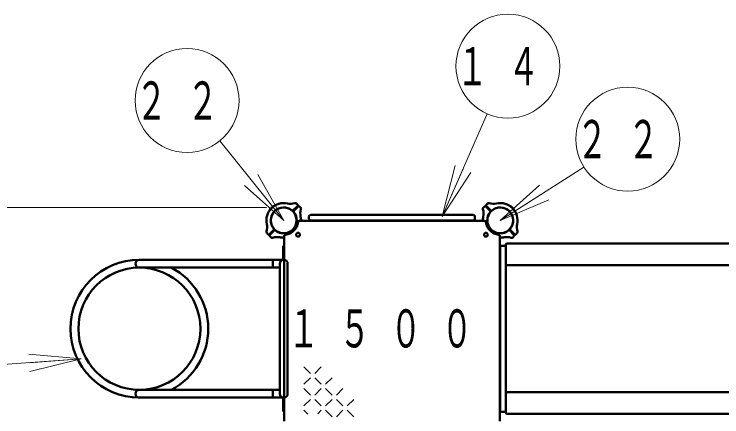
# Model space of a CAD drawing. Units: millimetres on the paper, scale 1:60. Extents: x -385 to 0, y -594 to 267.
# Drawn here: x -283.42 to -242.56, y 178.38 to 201.62 of the extents above; entities that cross this region are included whole.
import ezdxf

# ---------------------------------------------------------------- set-up
doc = ezdxf.new("R2010")
doc.units = ezdxf.units.MM
doc.layers.add('LY_3', color=140, linetype='Continuous', lineweight=50)
doc.styles.add('ＭＳ ゴシック', font='')
doc.styles.get('ＭＳ ゴシック').set_extended_font_data('MS Gothic')

msp = doc.modelspace()

# ---------------------------------------------------------------- linework, layer by layer
at = {"layer": 'LY_3', "color": 7, "lineweight": 13}
for p, q in [((-258.702, 189.942), (-256.113, 195.867)), ((-267.856, 189.717), (-271.554, 194.299)), ((-258.702, 189.942), (-257.959, 192.891)), ((-258.702, 189.942), (-257.501, 192.691)), ((-257.043, 192.49), (-258.702, 189.942)), ((-255.356, 189.717), (-250.523, 192.795)), ((-269.351, 192.366), (-267.856, 189.717)), ((-267.856, 189.717), (-270.13, 191.738)), ((-267.856, 189.717), (-269.74, 192.052)), ((-255.356, 189.717), (-253.094, 191.75)), ((-255.356, 189.717), (-252.826, 191.328)), ((-252.557, 190.907), (-255.356, 189.717)), ((-268.856, 190.46), (-352.273, 190.46)), ((-268.856, 190.46), (-352.273, 190.46)), ((-282.582, 182.005), (-279.553, 181.725)), ((-279.553, 181.725), (-286.466, 181.22)), ((-279.553, 181.725), (-282.545, 181.506)), ((-279.553, 181.725), (-282.509, 181.008)), ((-266.313, 180.885), (-266.688, 181.26)), ((-265.688, 181.26), (-266.063, 180.885)), ((-266.313, 180.635), (-266.688, 180.26)), ((-265.688, 180.26), (-266.063, 180.635)), ((-265.063, 180.635), (-265.438, 180.26)), ((-266.313, 179.635), (-266.688, 180.01)), ((-265.688, 180.01), (-266.063, 179.635)), ((-265.063, 179.635), (-265.438, 180.01)), ((-264.438, 180.01), (-264.813, 179.635)), ((-266.313, 179.385), (-266.688, 179.01)), ((-265.688, 179.01), (-266.063, 179.385)), ((-265.063, 179.385), (-265.438, 179.01)), ((-264.438, 179.01), (-264.813, 179.385)), ((-263.813, 179.385), (-264.188, 179.01)), ((-266.465, 178.538), (-266.688, 178.76)), ((-265.688, 178.76), (-265.887, 178.561)), ((-265.063, 178.385), (-265.438, 178.76)), ((-264.438, 178.76), (-264.813, 178.385)), ((-263.813, 178.385), (-264.188, 178.76))]:
    msp.add_line(p, q, dxfattribs=at)
at = {"layer": 'LY_3'}
for p, q in [((-268.436, 190.532), (-268.438, 190.534)), ((-267.322, 190.287), (-267.044, 190.565)), ((-267.286, 190.252), (-267.009, 190.529)), ((-267.045, 190.613), (-267.141, 190.702)), ((-266.961, 190.529), (-266.871, 190.433)), ((-256.252, 190.529), (-256.341, 190.433)), ((-255.926, 190.252), (-256.204, 190.529)), ((-255.891, 190.287), (-256.169, 190.565)), ((-256.168, 190.613), (-256.072, 190.702)), ((-254.777, 190.532), (-254.775, 190.534)), ((-268.671, 190.296), (-268.673, 190.298)), ((-266.315, 190.034), (-256.898, 190.034)), ((-254.541, 190.296), (-254.539, 190.298)), ((-261.606, 189.692), (-266.946, 189.692)), ((-266.398, 189.95), (-266.398, 189.8)), ((-266.315, 189.717), (-256.898, 189.717)), ((-261.606, 189.692), (-256.267, 189.692)), ((-256.815, 189.95), (-256.815, 189.8)), ((-268.752, 188.906), (-268.835, 188.994)), ((-268.426, 189.182), (-268.704, 188.905)), ((-268.391, 189.147), (-268.669, 188.869)), ((-268.668, 188.821), (-268.579, 188.739)), ((-267.831, 183.467), (-267.831, 188.807)), ((-255.381, 183.467), (-255.381, 188.807)), ((-254.822, 189.147), (-254.544, 188.869)), ((-254.786, 189.182), (-254.509, 188.905)), ((-254.545, 188.821), (-254.634, 188.739)), ((-254.461, 188.906), (-254.378, 188.994)), ((-207.04, 188.384), (-254.956, 188.384)), ((-267.883, 188.25), (-267.883, 187.442)), ((-267.883, 188.25), (-267.83, 188.25)), ((-267.83, 188.25), (-267.83, 187.442)), ((-255.356, 188.209), (-255.356, 178.725)), ((-255.09, 188.259), (-255.306, 188.259)), ((-255.04, 178.634), (-255.04, 188.3)), ((-276.19, 187.444), (-267.856, 187.444)), ((-268.49, 187.444), (-268.49, 186.99)), ((-268.083, 187.217), (-268.083, 183.467)), ((-267.63, 187.217), (-267.63, 183.467)), ((-276.19, 186.99), (-268.083, 186.99)), ((-207.04, 187.134), (-254.956, 187.134)), ((-268.083, 179.717), (-268.083, 183.467)), ((-268.083, 181.73), (-268.083, 183.467)), ((-267.831, 183.467), (-267.831, 178.127)), ((-267.63, 179.717), (-267.63, 183.467)), ((-267.63, 181.969), (-267.63, 183.467)), ((-255.381, 183.467), (-255.381, 178.127)), ((-276.19, 179.944), (-268.083, 179.944)), ((-268.49, 179.49), (-268.49, 179.944)), ((-207.04, 179.8), (-254.956, 179.8)), ((-276.19, 179.49), (-267.856, 179.49)), ((-267.883, 178.684), (-267.883, 179.492)), ((-267.83, 178.684), (-267.83, 179.492)), ((-267.883, 178.684), (-267.83, 178.684)), ((-255.09, 178.675), (-255.306, 178.675)), ((-207.04, 178.55), (-254.956, 178.55))]:
    msp.add_line(p, q, dxfattribs=at)
at = {"layer": 'LY_3', "color": 7, "lineweight": 13}
for centre in [(-254.911, 198.616), (-273.438, 196.633), (-247.993, 194.406)]:
    msp.add_circle(centre, 3, dxfattribs=at)
at = {"layer": 'LY_3'}
for centre, radius in [((-267.856, 189.717), 0.743), ((-255.356, 189.717), 0.743), ((-267.031, 188.892), 0.108), ((-256.181, 188.892), 0.108), ((-276.19, 183.467), 3.523)]:
    msp.add_circle(centre, radius, dxfattribs=at)
for centre, radius, start, end in [((-267.856, 189.717), 1, 135, 192.2728), ((-267.856, 189.717), 1.017, 135, 143.6269), ((-267.856, 189.717), 1.017, 126.3731, 135), ((-267.856, 189.717), 1, 77.7272, 135), ((-268.449, 190.522), 0.0167, 45, 126.3731), ((-267.856, 189.717), 0.75, 49.2707, 135), ((-267.467, 191.509), 0.833, 257.7272, 287.5412), ((-267.19, 190.634), 0.0833, 47, 107.5412), ((-267.068, 190.588), 0.0333, 315, 47), ((-266.985, 190.506), 0.0333, 43, 135), ((-266.939, 190.383), 0.0833, 342.4588, 43), ((-256.274, 190.383), 0.0833, 137, 197.5412), ((-256.228, 190.506), 0.0333, 45, 137), ((-256.145, 190.588), 0.0333, 133, 225), ((-256.022, 190.634), 0.0833, 72.4588, 133), ((-255.746, 191.509), 0.833, 252.4588, 282.2728), ((-255.356, 189.717), 0.75, 45, 130.7293), ((-255.356, 189.717), 1, 45, 102.2728), ((-254.763, 190.522), 0.0167, 53.6269, 135), ((-255.356, 189.717), 1.017, 45, 53.6269), ((-255.356, 189.717), 1, 347.7272, 45), ((-255.356, 189.717), 1.017, 36.3731, 45), ((-268.662, 190.31), 0.0167, 143.6269, 225), ((-267.856, 189.717), 0.75, 135, 220.7293), ((-267.345, 190.311), 0.0333, 229.2707, 315), ((-267.856, 189.717), 0.75, 315, 40.7293), ((-267.263, 190.228), 0.0333, 135, 220.7293), ((-266.065, 190.107), 0.833, 162.4588, 192.2728), ((-266.315, 189.95), 0.0833, 90, 180), ((-256.898, 189.95), 0.0833, 0, 90), ((-257.148, 190.107), 0.833, 347.7272, 17.5412), ((-255.356, 189.717), 0.75, 139.2707, 225), ((-255.95, 190.228), 0.0333, 319.2707, 45), ((-255.867, 190.311), 0.0333, 225, 310.7293), ((-255.356, 189.717), 0.75, 319.2707, 45), ((-254.551, 190.31), 0.0167, 315, 36.3731), ((-267.856, 189.717), 0.833, 276.7872, 353.2128), ((-266.946, 189.609), 0.0833, 90, 173.2128), ((-267.856, 189.717), 1, 358.5675, 12.2728), ((-266.315, 189.8), 0.0833, 180, 270), ((-256.898, 189.8), 0.0833, 270, 0), ((-255.356, 189.717), 1, 167.7272, 181.4325), ((-256.267, 189.609), 0.0833, 6.7872, 90), ((-255.356, 189.717), 0.833, 186.7872, 263.2128), ((-269.648, 189.327), 0.833, 342.4588, 12.2728), ((-268.45, 189.206), 0.0333, 315, 40.7293), ((-254.763, 189.206), 0.0333, 139.2707, 225), ((-253.565, 189.327), 0.833, 167.7272, 197.5412), ((-268.774, 189.051), 0.0833, 162.4588, 223), ((-268.728, 188.928), 0.0333, 223, 315), ((-268.645, 188.846), 0.0333, 135, 227), ((-268.367, 189.123), 0.0333, 49.2707, 135), ((-267.856, 189.717), 0.75, 229.2707, 315), ((-267.748, 188.807), 0.0833, 96.7872, 180), ((-255.356, 189.717), 0.75, 225, 310.7293), ((-255.465, 188.807), 0.0833, 0, 83.2128), ((-254.845, 189.123), 0.0333, 45, 130.7293), ((-254.568, 188.846), 0.0333, 313, 45), ((-254.485, 188.928), 0.0333, 225, 317), ((-254.439, 189.051), 0.0833, 317, 17.5412), ((-268.522, 188.8), 0.0833, 227, 287.5412), ((-268.246, 187.926), 0.833, 77.7272, 107.5412), ((-267.856, 189.717), 1, 257.7272, 271.4325), ((-255.356, 189.717), 1, 268.5675, 282.2728), ((-254.967, 187.926), 0.833, 72.4588, 102.2728), ((-254.956, 188.3), 0.0833, 90, 180), ((-254.69, 188.8), 0.0833, 252.4588, 313), ((-255.306, 188.209), 0.05, 90, 180), ((-255.09, 188.209), 0.05, 0, 90), ((-276.19, 183.467), 3.977, 90, 270), ((-276.19, 187.217), 0.227, 90, 270), ((-267.856, 187.217), 0.227, 0, 180), ((-254.956, 187.217), 0.0833, 180, 270), ((-276.19, 183.467), 3.977, 297.625, 62.375), ((-276.19, 179.717), 0.227, 90, 270), ((-254.956, 179.717), 0.0833, 90, 180), ((-267.856, 179.717), 0.227, 180, 0), ((-255.306, 178.725), 0.05, 180, 270), ((-255.09, 178.725), 0.05, 270, 0), ((-254.956, 178.634), 0.0833, 180, 270)]:
    msp.add_arc(centre, radius, start, end, dxfattribs=at)

# ---------------------------------------------------------------- texts
at = {"layer": 'LY_3', "color": 7, "char_height": 2.199, "style": 'ＭＳ ゴシック'}
for s, insert, attachment_point in [('\\T1.64;\\W0.6;１４', (-254.911, 198.616), 5), ('\\T1.64;\\W0.6;２２', (-273.438, 196.633), 5), ('\\T1.64;\\W0.6;２２', (-247.993, 194.406), 5), ('\\T1.64;\\W0.6;１５００', (-267.606, 183.467), 4)]:
    msp.add_mtext(s, dxfattribs=dict(at, insert=insert, attachment_point=attachment_point))

doc.saveas('drawing.dxf')
